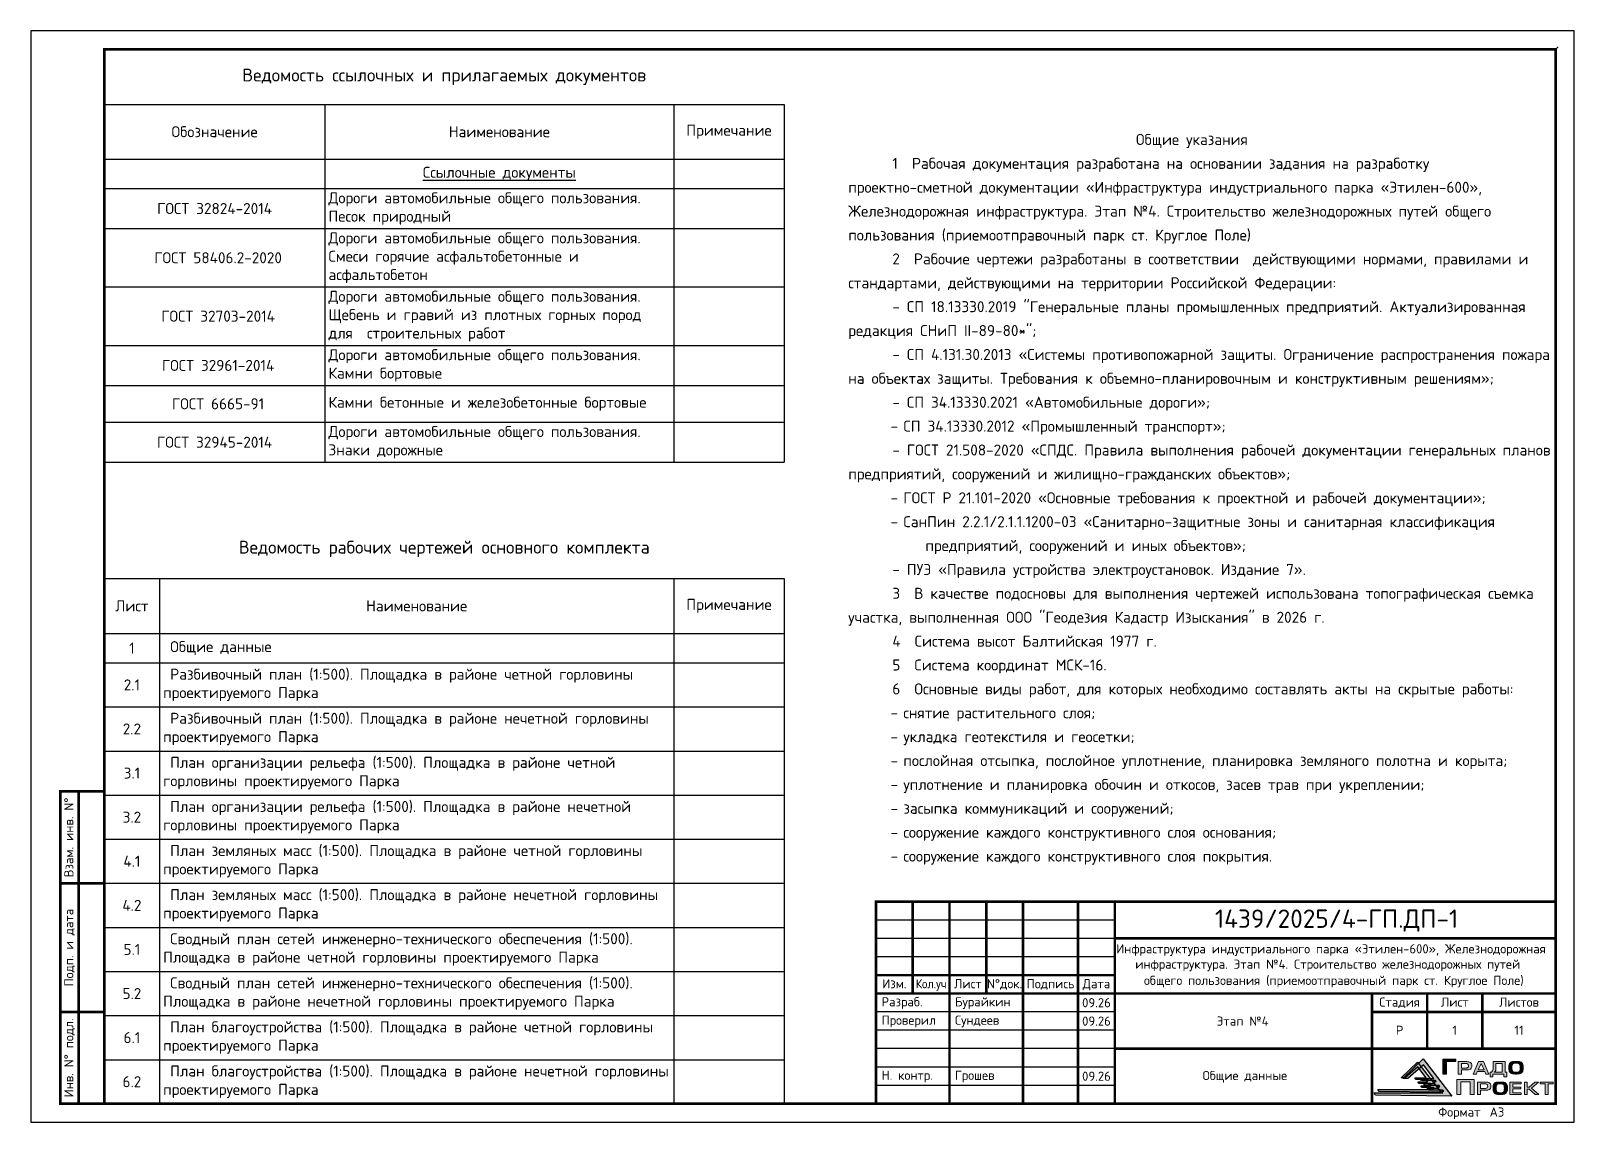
# Paper-space layout 'л.1_ОД' of a CAD drawing. Header units: metres, sheet in millimetres. Extents: x 0 to 420, y 0 to 297.
import ezdxf
from ezdxf.enums import TextEntityAlignment as Align

# ---------------------------------------------------------------- set-up
doc = ezdxf.new("R2010")
doc.units = ezdxf.units.M
doc.layers.add('_Рамка-текст', color=7, linetype='Continuous')
doc.layers.add('ПП_Рамка_ДинамическийФормат', color=7, linetype='Continuous')
doc.layers.add('Текст', color=7, linetype='Continuous', lineweight=30)
doc.styles.add('ISOCPEUR', font='isocpeur.ttf')
doc.styles.add('СПДС', font='isocpeur.ttf')
doc.styles.add('СПДС 2.5', font='isocpeur.ttf', dxfattribs={"width": 0.8, "height": 2.5})

# ---------------------------------------------------------------- blocks, each defined once
blk = doc.blocks.new('*U175')
at = {"layer": 'ПП_Рамка_ДинамическийФормат', "linetype": 'Continuous', "lineweight": 30, "true_color": 0x0c6001}
h = blk.add_hatch(color=88, dxfattribs=at)
h.dxf.hatch_style = 1
h.paths.add_polyline_path([(373.4, 11.89), (378.95, 17.21), (386.72, 7.1), (365.95, 7.34), (365.59, 7.93), (384.24, 7.93), (383.87, 8.41), (384.5, 8.41), (384.28, 8.69), (380.46, 8.69), (380.04, 9.24), (383.23, 9.24), (382.86, 9.72), (383.49, 9.73), (383.27, 10), (379.47, 10), (379.04, 10.56), (382.22, 10.56), (381.86, 11.03), (382.48, 11.04), (382.26, 11.33), (378.45, 11.32), (378.02, 11.87), (381.84, 11.88), (378.98, 15.58), (374.72, 11.89)])
at = {"layer": 'ПП_Рамка_ДинамическийФормат', "linetype": 'Continuous', "lineweight": 0, "true_color": 0x033c8c}
h = blk.add_hatch(color=156, dxfattribs=at)
h.dxf.hatch_style = 1
h.paths.add_polyline_path([(384.23, 13.1), (385.23, 13.1), (385.23, 16.53), (387.8, 16.53), (387.8, 17.14), (384.23, 17.14)])
at = {"layer": 'ПП_Рамка_ДинамическийФормат', "linetype": 'Continuous', "lineweight": 30, "true_color": 0x033c8c}
h = blk.add_hatch(color=156, dxfattribs=at)
h.dxf.hatch_style = 1
h.paths.add_polyline_path([(372.93, 12.05), (377.41, 16.35), (383.69, 8.19), (366.92, 8.38), (366.62, 8.85), (381.68, 8.85), (381.39, 9.24), (381.89, 9.24), (381.72, 9.47), (378.63, 9.47), (378.29, 9.91), (380.87, 9.91), (380.57, 10.3), (381.08, 10.3), (380.9, 10.53), (377.83, 10.53), (377.48, 10.98), (380.05, 10.98), (379.76, 11.36), (380.26, 11.36), (380.08, 11.6), (377.01, 11.59), (376.66, 12.04), (379.74, 12.04), (377.44, 15.03), (374, 12.05)])
at = {"layer": 'ПП_Рамка_ДинамическийФормат', "linetype": 'Continuous', "lineweight": 0, "true_color": 0x033c8c}
h = blk.add_hatch(color=156, dxfattribs=at)
h.dxf.hatch_style = 1
h.paths.add_polyline_path([(391.81, 16.19, 0.129761), (390.77, 16.46), (388.48, 16.46), (388.48, 13.1), (389.33, 13.1), (389.33, 14.21), (390.8, 14.21, 0.148195), (391.76, 14.43, 0.229809), (392.12, 15.01), (392.12, 15.6, 0.271278)])
h.paths.add_polyline_path([(389.32, 15.95), (390.58, 15.95, -0.094959), (390.98, 15.88, -0.198887), (391.19, 15.68, -0.099141), (391.26, 15.31, -0.182798), (391.11, 14.9, -0.188884), (390.82, 14.74, -0.015492), (390.55, 14.72), (389.32, 14.72)], flags=16)
h.paths.add_polyline_path([(395.32, 16.48), (394.01, 16.48), (392.49, 13.1), (393.39, 13.1), (393.65, 13.79), (395.68, 13.79), (395.99, 13.1), (396.83, 13.1)])
h.paths.add_polyline_path([(394.67, 15.96), (395.5, 14.23), (393.87, 14.23)], flags=16)
h.paths.add_polyline_path([(401.21, 16.47), (397.94, 16.47), (397.94, 14.64, -0.224), (397.59, 13.73), (397.48, 13.62), (397.13, 13.62), (397.13, 12.35), (397.83, 12.35), (397.83, 13.1), (400.91, 13.1), (400.91, 12.36), (401.64, 12.36), (401.64, 13.62), (401.21, 13.62)])
h.paths.add_polyline_path([(398.73, 15.97), (400.42, 15.97), (400.42, 13.6), (398.33, 13.6), (398.34, 13.66), (398.41, 13.69), (398.48, 13.76, 0.193412), (398.73, 14.4)], flags=16)
h.paths.add_polyline_path([(392.77, 11.58), (388.11, 11.58), (388.11, 7.56), (389.13, 7.56), (389.13, 10.93), (391.75, 10.93), (391.75, 7.56), (392.77, 7.56)])
h.paths.add_polyline_path([(397.29, 9.47), (397.29, 10.05, 0.311605), (397.01, 10.64, 0.129761), (395.97, 10.91), (393.68, 10.91), (393.68, 7.56), (394.53, 7.56), (394.53, 8.66), (396, 8.66, 0.148195), (396.96, 8.89, 0.267677)])
h.paths.add_polyline_path([(394.53, 10.41), (395.78, 10.41, -0.094959), (396.19, 10.33, -0.198887), (396.4, 10.13, -0.099141), (396.47, 9.76, -0.182798), (396.32, 9.35, -0.188884), (396.03, 9.2, -0.015492), (395.76, 9.18), (394.53, 9.18)], flags=16)
h.paths.add_polyline_path([(405.51, 9.48), (403.33, 9.48), (403.33, 10.41), (405.61, 10.41), (405.61, 10.91), (402.53, 10.91), (402.53, 7.56), (405.61, 7.56), (405.61, 8.01), (403.33, 8.01), (403.33, 9.04), (405.51, 9.04)])
h.paths.add_polyline_path([(407.25, 10.91), (406.45, 10.91), (406.45, 7.56), (407.25, 7.56), (407.25, 9), (407.73, 9), (409.41, 7.56), (410.42, 7.56), (408.4, 9.26), (410.26, 10.91), (409.28, 10.91), (407.72, 9.5), (407.25, 9.5)])
h.paths.add_polyline_path([(412.96, 10.4), (414.32, 10.4), (414.32, 10.91), (410.79, 10.91), (410.79, 10.4), (412.15, 10.4), (412.15, 7.56), (412.96, 7.56)])
h = blk.add_hatch(color=156, dxfattribs=at)
h.dxf.hatch_style = 1
edge = h.paths.add_edge_path()
edge.add_spline(control_points=[(404.18, 13.1), (404.31, 13.1), (404.55, 13.1), (404.88, 13.12), (405.17, 13.17), (405.43, 13.26), (405.66, 13.35), (405.86, 13.54), (406.04, 13.82), (406.16, 14.32), (406.15, 14.7), (406.14, 14.94), (406.14, 15.1), (406.14, 15.39), (406.04, 15.79), (405.86, 16.07), (405.66, 16.26), (405.43, 16.36), (405.17, 16.45), (404.88, 16.5), (404.55, 16.51), (404.31, 16.51), (404.18, 16.51), (404.05, 16.51), (403.82, 16.51), (403.49, 16.5), (403.2, 16.45), (402.94, 16.36), (402.71, 16.26), (402.51, 16.07), (402.33, 15.79), (402.23, 15.39), (402.23, 15.1), (402.23, 14.94), (402.22, 14.7), (402.21, 14.32), (402.33, 13.82), (402.51, 13.54), (402.71, 13.35), (402.94, 13.26), (403.2, 13.17), (403.49, 13.12), (403.82, 13.1), (404.05, 13.1), (404.18, 13.1)], knot_values=[0, 0, 0, 0, 0.392432, 0.709081, 0.998708, 1.278127, 1.53821, 1.728059, 2.110629, 2.5013, 3.242256, 3.242256, 3.242256, 3.711066, 4.101736, 4.484307, 4.674156, 4.934238, 5.213657, 5.503284, 5.819934, 6.212366, 6.212366, 6.212366, 6.590896, 6.907546, 7.197173, 7.476592, 7.736674, 7.926524, 8.309094, 8.699764, 9.168574, 9.168574, 9.168574, 9.90953, 10.300201, 10.682771, 10.87262, 11.132703, 11.412122, 11.701749, 12.018398, 12.396929, 12.396929, 12.396929, 12.396929], degree=3, periodic=0)
edge = h.paths.add_edge_path(flags=16)
edge.add_spline(control_points=[(403.07, 14.94), (403.07, 14.88), (403.07, 14.8), (403.07, 14.81), (403.07, 14.69), (403.06, 14.48), (403.1, 14.21), (403.14, 14), (403.23, 13.87), (403.29, 13.75), (403.41, 13.68), (403.54, 13.61), (403.7, 13.6), (403.89, 13.59), (404.04, 13.58), (404.15, 13.58), (404.18, 13.58), (404.22, 13.58), (404.32, 13.58), (404.48, 13.59), (404.66, 13.6), (404.83, 13.61), (404.96, 13.68), (405.07, 13.74), (405.14, 13.87), (405.22, 13.99), (405.27, 14.2), (405.31, 14.47), (405.3, 14.69), (405.3, 14.81), (405.3, 14.93), (405.31, 15.14), (405.27, 15.41), (405.23, 15.62), (405.14, 15.75), (405.07, 15.87), (404.96, 15.93), (404.83, 16), (404.66, 16.01), (404.48, 16.02), (404.32, 16.03), (404.22, 16.03), (404.19, 16.03), (404.15, 16.03), (404.05, 16.03), (403.89, 16.02), (403.71, 16.01), (403.54, 16), (403.41, 15.93), (403.3, 15.87), (403.23, 15.75), (403.15, 15.62), (403.1, 15.41), (403.06, 15.14), (403.07, 15), (403.07, 14.94)], knot_values=[0, 0, 0, 0, 1, 2, 3, 4, 5, 6, 7, 8, 9, 10, 11, 12, 13, 14, 15, 16, 17, 18, 19, 20, 21, 22, 23, 24, 25, 26, 27, 28, 29, 30, 31, 32, 33, 34, 35, 36, 37, 38, 39, 40, 41, 42, 43, 44, 45, 46, 47, 48, 49, 50, 51, 52, 53, 53, 53, 53], degree=3, periodic=0)
h = blk.add_hatch(color=156, dxfattribs=at)
h.dxf.hatch_style = 1
edge = h.paths.add_edge_path()
edge.add_spline(control_points=[(399.88, 7.56), (400.01, 7.56), (400.25, 7.56), (400.58, 7.56), (400.87, 7.58), (401.14, 7.67), (401.36, 7.76), (401.57, 7.96), (401.74, 8.23), (401.86, 8.73), (401.85, 9.11), (401.85, 9.36), (401.85, 9.51), (401.85, 9.8), (401.74, 10.21), (401.57, 10.48), (401.36, 10.68), (401.14, 10.77), (400.87, 10.86), (400.58, 10.91), (400.25, 10.91), (400.01, 10.91), (399.88, 10.91), (399.76, 10.91), (399.52, 10.91), (399.2, 10.91), (398.9, 10.86), (398.64, 10.77), (398.41, 10.68), (398.21, 10.48), (398.04, 10.21), (397.93, 9.8), (397.93, 9.51), (397.93, 9.36), (397.92, 9.11), (397.91, 8.73), (398.04, 8.23), (398.21, 7.96), (398.41, 7.76), (398.64, 7.67), (398.9, 7.58), (399.2, 7.56), (399.52, 7.56), (399.76, 7.56), (399.88, 7.56)], knot_values=[0, 0, 0, 0, 0.392432, 0.709081, 0.998708, 1.278127, 1.53821, 1.728059, 2.110629, 2.5013, 3.242256, 3.242256, 3.242256, 3.711066, 4.101736, 4.484307, 4.674156, 4.934238, 5.213657, 5.503284, 5.819934, 6.212366, 6.212366, 6.212366, 6.590896, 6.907546, 7.197173, 7.476592, 7.736674, 7.926524, 8.309094, 8.699764, 9.168574, 9.168574, 9.168574, 9.90953, 10.300201, 10.682771, 10.87262, 11.132703, 11.412122, 11.701749, 12.018398, 12.396929, 12.396929, 12.396929, 12.396929], degree=3, periodic=0)
edge = h.paths.add_edge_path(flags=16)
edge.add_spline(control_points=[(398.77, 9.35), (398.78, 9.3), (398.78, 9.22), (398.78, 9.22), (398.77, 9.11), (398.77, 8.89), (398.81, 8.62), (398.85, 8.41), (398.93, 8.28), (399, 8.16), (399.11, 8.1), (399.24, 8.03), (399.41, 8.02), (399.59, 8), (399.75, 8), (399.85, 8), (399.89, 8), (399.92, 8), (400.03, 8), (400.19, 8), (400.37, 8.01), (400.53, 8.02), (400.66, 8.09), (400.78, 8.16), (400.85, 8.28), (400.93, 8.4), (400.97, 8.61), (401.01, 8.88), (401.01, 9.1), (401, 9.22), (401.01, 9.34), (401.01, 9.55), (400.97, 9.82), (400.93, 10.03), (400.85, 10.16), (400.78, 10.28), (400.67, 10.34), (400.53, 10.42), (400.37, 10.42), (400.19, 10.44), (400.03, 10.44), (399.93, 10.44), (399.89, 10.44), (399.85, 10.44), (399.75, 10.44), (399.59, 10.44), (399.41, 10.42), (399.25, 10.41), (399.11, 10.34), (399, 10.28), (398.93, 10.16), (398.85, 10.03), (398.81, 9.82), (398.77, 9.55), (398.77, 9.41), (398.77, 9.35)], knot_values=[0, 0, 0, 0, 1, 2, 3, 4, 5, 6, 7, 8, 9, 10, 11, 12, 13, 14, 15, 16, 17, 18, 19, 20, 21, 22, 23, 24, 25, 26, 27, 28, 29, 30, 31, 32, 33, 34, 35, 36, 37, 38, 39, 40, 41, 42, 43, 44, 45, 46, 47, 48, 49, 50, 51, 52, 53, 53, 53, 53], degree=3, periodic=0)
at = {"layer": 'ПП_Рамка_ДинамическийФормат'}
blk.add_lwpolyline([(0, 0), (420, 0), (420, 297), (0, 297)], close=True, dxfattribs=at)
at = {"layer": 'ПП_Рамка_ДинамическийФормат', "const_width": 0.7}
for points in [[(20, 5), (415, 5), (415, 292), (20, 292)], [(8, 5), (20, 5), (20, 90), (8, 90)], [(230, 60), (230, 5), (415, 5), (415, 60)]]:
    blk.add_lwpolyline(points, close=True, dxfattribs=at)
for points in [[(13, 5), (13, 90)], [(20, 65), (8, 65)], [(240, 60), (240, 35)], [(250, 60), (250, 5)], [(260, 60), (260, 35)], [(270, 60), (270, 5)], [(285, 60), (285, 5)], [(295, 60), (295, 5)], [(295, 50), (415, 50)], [(295, 40), (230, 40)], [(295, 35), (230, 35)], [(295, 35), (415, 35)], [(365, 35), (365, 5)], [(380, 35), (380, 20)], [(395, 35), (395, 20)], [(20, 30), (8, 30)], [(415, 30), (365, 30)], [(295, 20), (415, 20)]]:
    blk.add_lwpolyline(points, dxfattribs=at)
at = {"layer": 'ПП_Рамка_ДинамическийФормат'}
for points in [[(295, 55), (230, 55)], [(295, 50), (230, 50)], [(295, 45), (230, 45)], [(295, 30), (230, 30)], [(295, 25), (230, 25)], [(295, 20), (230, 20)], [(295, 15), (230, 15)], [(295, 10), (230, 10)]]:
    blk.add_lwpolyline(points, dxfattribs=at)
at = {"layer": 'ПП_Рамка_ДинамическийФормат', "color": 88, "linetype": 'Continuous', "lineweight": 30, "true_color": 0x0c6001}
blk.add_lwpolyline([(373.4, 11.89), (378.95, 17.21), (386.72, 7.1), (365.95, 7.34), (365.59, 7.93), (384.24, 7.93), (383.87, 8.41), (384.5, 8.41), (384.28, 8.69), (380.46, 8.69), (380.04, 9.24), (383.23, 9.24), (382.86, 9.72), (383.49, 9.73), (383.27, 10), (379.47, 10), (379.04, 10.56), (382.22, 10.56), (381.86, 11.03), (382.48, 11.04), (382.26, 11.33), (378.45, 11.32), (378.02, 11.87), (381.84, 11.88), (378.98, 15.58), (374.72, 11.89)], close=True, dxfattribs=at)
at = {"layer": 'ПП_Рамка_ДинамическийФормат', "color": 156, "linetype": 'Continuous', "lineweight": 0, "true_color": 0x033c8c}
blk.add_lwpolyline([(384.23, 13.1), (384.23, 17.14), (387.8, 17.14), (387.8, 16.53), (385.23, 16.53), (385.23, 13.1), (384.23, 13.1)], dxfattribs=at)
at = {"layer": 'ПП_Рамка_ДинамическийФормат', "color": 7, "linetype": 'Continuous', "lineweight": 30, "true_color": 0xffffff}
blk.add_lwpolyline([(372.93, 12.05), (377.41, 16.35), (383.69, 8.19), (366.92, 8.38), (366.62, 8.85), (381.68, 8.85), (381.39, 9.24), (381.89, 9.24), (381.72, 9.47), (378.63, 9.47), (378.29, 9.91), (380.87, 9.91), (380.57, 10.3), (381.08, 10.3), (380.9, 10.53), (377.83, 10.53), (377.48, 10.98), (380.05, 10.98), (379.76, 11.36), (380.26, 11.36), (380.08, 11.6), (377.01, 11.59), (376.66, 12.04), (379.74, 12.04), (377.44, 15.03), (374, 12.05)], close=True, dxfattribs=at)
at = {"layer": 'ПП_Рамка_ДинамическийФормат', "color": 156, "linetype": 'Continuous', "lineweight": 0, "true_color": 0x033c8c}
for points in [[(388.48, 13.1), (388.48, 16.46), (390.77, 16.46, -0.129761), (391.81, 16.19, -0.271278), (392.12, 15.6), (392.12, 15.01, -0.229809), (391.76, 14.43, -0.148195), (390.8, 14.21), (389.33, 14.21), (389.33, 13.1), (388.48, 13.1)], [(397.94, 16.47), (401.21, 16.47), (401.21, 13.62), (401.64, 13.62), (401.64, 12.36), (400.91, 12.36), (400.91, 13.1), (397.83, 13.1), (397.83, 12.35), (397.13, 12.35), (397.13, 13.62), (397.48, 13.62), (397.59, 13.73, 0.224), (397.94, 14.64), (397.94, 16.47)], [(393.68, 7.56), (393.68, 10.91), (395.97, 10.91, -0.129761), (397.01, 10.64, -0.311605), (397.29, 10.05), (397.29, 9.47, -0.267677), (396.96, 8.89, -0.148195), (396, 8.66), (394.53, 8.66), (394.53, 7.56), (393.68, 7.56)]]:
    blk.add_lwpolyline(points, format="xyb", dxfattribs=at)
for points in [[(389.32, 15.95), (390.58, 15.95, -0.094959), (390.98, 15.88, -0.198887), (391.19, 15.68, -0.099141), (391.26, 15.31, -0.182798), (391.11, 14.9, -0.188884), (390.82, 14.74, -0.015492), (390.55, 14.72), (389.32, 14.72), (389.32, 15.95)], [(398.73, 15.97), (400.42, 15.97), (400.42, 13.6), (398.33, 13.6), (398.34, 13.66), (398.41, 13.69), (398.48, 13.76, 0.193412), (398.73, 14.4), (398.73, 15.97)], [(394.53, 10.41), (395.78, 10.41, -0.094959), (396.19, 10.33, -0.198887), (396.4, 10.13, -0.099141), (396.47, 9.76, -0.182798), (396.32, 9.35, -0.188884), (396.03, 9.2, -0.015492), (395.76, 9.18), (394.53, 9.18), (394.53, 10.41)]]:
    blk.add_lwpolyline(points, format="xyb", close=True, dxfattribs=at)
for points in [[(392.49, 13.1), (394.01, 16.48), (395.32, 16.48), (396.83, 13.1), (395.99, 13.1), (395.68, 13.79), (393.65, 13.79), (393.39, 13.1)], [(393.87, 14.23), (395.5, 14.23), (394.67, 15.96), (393.87, 14.23)], [(392.77, 7.56), (392.77, 11.58), (388.11, 11.58), (388.11, 7.56), (389.13, 7.56), (389.13, 10.93), (391.75, 10.93), (391.75, 7.56)], [(402.53, 10.91), (402.53, 7.56), (405.61, 7.56), (405.61, 8.01), (403.33, 8.01), (403.33, 9.04), (405.51, 9.04), (405.51, 9.48), (403.33, 9.48), (403.33, 10.41), (405.61, 10.41), (405.61, 10.91)], [(406.45, 10.91), (407.25, 10.91), (407.25, 9.5), (407.72, 9.5), (409.28, 10.91), (410.26, 10.91), (408.4, 9.26), (410.42, 7.56), (409.41, 7.56), (407.73, 9), (407.25, 9), (407.25, 7.56), (406.45, 7.56)], [(412.15, 7.56), (412.15, 10.4), (410.79, 10.4), (410.79, 10.91), (414.32, 10.91), (414.32, 10.4), (412.96, 10.4), (412.96, 7.56)]]:
    blk.add_lwpolyline(points, close=True, dxfattribs=at)
for points in [[(404.18, 13.1), (404.31, 13.1), (404.55, 13.1), (404.88, 13.12), (405.17, 13.17), (405.43, 13.26), (405.66, 13.35), (405.86, 13.54), (406.04, 13.82), (406.16, 14.32), (406.15, 14.7), (406.14, 14.94), (406.14, 15.1), (406.14, 15.39), (406.04, 15.79), (405.86, 16.07), (405.66, 16.26), (405.43, 16.36), (405.17, 16.45), (404.88, 16.5), (404.55, 16.51), (404.31, 16.51), (404.18, 16.51), (404.05, 16.51), (403.82, 16.51), (403.49, 16.5), (403.2, 16.45), (402.94, 16.36), (402.71, 16.26), (402.51, 16.07), (402.33, 15.79), (402.23, 15.39), (402.23, 15.1), (402.23, 14.94), (402.22, 14.7), (402.21, 14.32), (402.33, 13.82), (402.51, 13.54), (402.71, 13.35), (402.94, 13.26), (403.2, 13.17), (403.49, 13.12), (403.82, 13.1), (404.05, 13.1), (404.18, 13.1)], [(399.88, 7.56), (400.01, 7.56), (400.25, 7.56), (400.58, 7.56), (400.87, 7.58), (401.14, 7.67), (401.36, 7.76), (401.57, 7.96), (401.74, 8.23), (401.86, 8.73), (401.85, 9.11), (401.85, 9.36), (401.85, 9.51), (401.85, 9.8), (401.74, 10.21), (401.57, 10.48), (401.36, 10.68), (401.14, 10.77), (400.87, 10.86), (400.58, 10.91), (400.25, 10.91), (400.01, 10.91), (399.88, 10.91), (399.76, 10.91), (399.52, 10.91), (399.2, 10.91), (398.9, 10.86), (398.64, 10.77), (398.41, 10.68), (398.21, 10.48), (398.04, 10.21), (397.93, 9.8), (397.93, 9.51), (397.93, 9.36), (397.92, 9.11), (397.91, 8.73), (398.04, 8.23), (398.21, 7.96), (398.41, 7.76), (398.64, 7.67), (398.9, 7.58), (399.2, 7.56), (399.52, 7.56), (399.76, 7.56), (399.88, 7.56)]]:
    blk.add_open_spline(points, degree=3, knots=[0, 0, 0, 0, 0.392432, 0.709081, 0.998708, 1.278127, 1.53821, 1.728059, 2.110629, 2.5013, 3.242256, 3.242256, 3.242256, 3.711066, 4.101736, 4.484307, 4.674156, 4.934238, 5.213657, 5.503284, 5.819934, 6.212366, 6.212366, 6.212366, 6.590896, 6.907546, 7.197173, 7.476592, 7.736674, 7.926524, 8.309094, 8.699764, 9.168574, 9.168574, 9.168574, 9.90953, 10.300201, 10.682771, 10.87262, 11.132703, 11.412122, 11.701749, 12.018398, 12.396929, 12.396929, 12.396929, 12.396929], dxfattribs=at)
for points in [[(403.07, 14.94), (403.07, 14.88), (403.07, 14.8), (403.07, 14.81), (403.07, 14.69), (403.06, 14.48), (403.1, 14.21), (403.14, 14), (403.23, 13.87), (403.29, 13.75), (403.41, 13.68), (403.54, 13.61), (403.7, 13.6), (403.89, 13.59), (404.04, 13.58), (404.15, 13.58), (404.18, 13.58), (404.22, 13.58), (404.32, 13.58), (404.48, 13.59), (404.66, 13.6), (404.83, 13.61), (404.96, 13.68), (405.07, 13.74), (405.14, 13.87), (405.22, 13.99), (405.27, 14.2), (405.31, 14.47), (405.3, 14.69), (405.3, 14.81), (405.3, 14.93), (405.31, 15.14), (405.27, 15.41), (405.23, 15.62), (405.14, 15.75), (405.07, 15.87), (404.96, 15.93), (404.83, 16), (404.66, 16.01), (404.48, 16.02), (404.32, 16.03), (404.22, 16.03), (404.19, 16.03), (404.15, 16.03), (404.05, 16.03), (403.89, 16.02), (403.71, 16.01), (403.54, 16), (403.41, 15.93), (403.3, 15.87), (403.23, 15.75), (403.15, 15.62), (403.1, 15.41), (403.06, 15.14), (403.07, 15), (403.07, 14.94)], [(398.77, 9.35), (398.78, 9.3), (398.78, 9.22), (398.78, 9.22), (398.77, 9.11), (398.77, 8.89), (398.81, 8.62), (398.85, 8.41), (398.93, 8.28), (399, 8.16), (399.11, 8.1), (399.24, 8.03), (399.41, 8.02), (399.59, 8), (399.75, 8), (399.85, 8), (399.89, 8), (399.92, 8), (400.03, 8), (400.19, 8), (400.37, 8.01), (400.53, 8.02), (400.66, 8.09), (400.78, 8.16), (400.85, 8.28), (400.93, 8.4), (400.97, 8.61), (401.01, 8.88), (401.01, 9.1), (401, 9.22), (401.01, 9.34), (401.01, 9.55), (400.97, 9.82), (400.93, 10.03), (400.85, 10.16), (400.78, 10.28), (400.67, 10.34), (400.53, 10.42), (400.37, 10.42), (400.19, 10.44), (400.03, 10.44), (399.93, 10.44), (399.89, 10.44), (399.85, 10.44), (399.75, 10.44), (399.59, 10.44), (399.41, 10.42), (399.25, 10.41), (399.11, 10.34), (399, 10.28), (398.93, 10.16), (398.85, 10.03), (398.81, 9.82), (398.77, 9.55), (398.77, 9.41), (398.77, 9.35)]]:
    blk.add_open_spline(points, degree=3, dxfattribs=at)
at = {"layer": 'ПП_Рамка_ДинамическийФормат'}
blk.add_point((415.5, 292.5), dxfattribs=at)
at = {"layer": 'ПП_Рамка_ДинамическийФормат', "style": 'ISOCPEUR'}
for s, p in [('Взам. инв. N%%D', (12.33, 77.5)), ('Подп. и дата', (12.33, 47.5)), ('Инв. N%%D подл.', (12.33, 17.5))]:
    blk.add_text(s, height=2.5, rotation=90, dxfattribs=at).set_placement(p, align=Align.BOTTOM_CENTER)
at = {"layer": 'ПП_Рамка_ДинамическийФормат', "style": 'СПДС'}
for s, p in [('Изм.', (235, 35.67)), ('Лист', (255, 35.67)), ('N%%Dдок.', (265, 35.67)), ('Подпись', (277.5, 35.67)), ('Дата', (290, 35.67)), ('Стадия', (372.5, 30.67)), ('Лист', (387.5, 30.67)), ('Листов', (405, 30.67))]:
    blk.add_text(s, height=2.5, dxfattribs=at).set_placement(p, align=Align.BOTTOM_CENTER)
at = {"layer": 'ПП_Рамка_ДинамическийФормат', "style": 'СПДС', "width": 0.9}
blk.add_text('Кол.уч', height=2.5, dxfattribs=at).set_placement((245, 35.67), align=Align.BOTTOM_CENTER)
at = {"layer": 'ПП_Рамка_ДинамическийФормат', "style": 'ISOCPEUR'}
blk.add_text('Формат', height=2.5, dxfattribs=at).set_placement((383, 1.5))
at = {"layer": 'ПП_Рамка_ДинамическийФормат', "style": 'СПДС', "flags": 4}
for tag, height, p in [('ШИФР', 5, (355, 55)), ('ОБЪЕКТ', 2.5, (355, 42.5)), ('ПОДОБЪЕКТ', 2.5, (330, 27.5)), ('СТАДИЯ', 2.5, (372.5, 25)), ('ЛИСТ', 2.5, (387.5, 25)), ('ЛИСТОВ', 2.5, (405, 25)), ('ЧЕРТЕЖ', 2.5, (330, 12.5))]:
    blk.add_attdef(tag, text='', height=height, dxfattribs=at).set_placement(p, align=Align.MIDDLE_CENTER)
at = {"layer": 'ПП_Рамка_ДинамическийФормат', "style": 'СПДС'}
for tag, p, flags in [('СПЕЦ_1', (231.5, 31.5), 12), ('ФАМИЛИЯ_1', (251.5, 31.5), 4), ('СПЕЦ_2', (231.5, 26.5), 12), ('ФАМИЛИЯ_2', (251.5, 26.5), 4), ('СПЕЦ_3', (231.5, 21.5), 12), ('ФАМИЛИЯ_3', (251.5, 21.5), 4), ('СПЕЦ_4', (231.5, 16.5), 12), ('ФАМИЛИЯ_4', (251.5, 16.5), 4), ('СПЕЦ_5', (231.5, 11.5), 12), ('ФАМИЛИЯ_5', (251.5, 11.5), 4), ('СПЕЦ_6', (231.5, 6.5), 12), ('ФАМИЛИЯ_6', (251.5, 6.5), 4)]:
    blk.add_attdef(tag, p, '', height=2.5, dxfattribs=dict(at, flags=flags))
blk.add_attdef('ФОРМАТ', (397, 1.5), '', height=2.5, dxfattribs=at)
blk = doc.blocks.new('*T371')
at = {"layer": 'Текст', "color": 0, "lineweight": -2, "transparency": 16777216}
for p, q in [((0, -16), (15, -16)), ((0, -16), (0, -159)), ((15, -16), (15, -159)), ((155, -16), (155, -159)), ((185, -16), (185, -159)), ((0, -31), (185, -31)), ((0, -39), (185, -39)), ((0, -51), (185, -51)), ((0, -63), (185, -63)), ((0, -75), (185, -75)), ((0, -87), (185, -87)), ((0, -99), (185, -99)), ((0, -111), (185, -111)), ((0, -123), (185, -123)), ((0, -135), (185, -135)), ((0, -147), (185, -147)), ((0, -159), (185, -159))]:
    blk.add_line(p, q, dxfattribs=at)
at = {"layer": 'Текст', "color": 0, "linetype": 'ByBlock', "lineweight": -2, "transparency": 16777216}
blk.add_line((15, -16), (185, -16), dxfattribs=at)
at = {"layer": 'Текст', "color": 0, "transparency": 16777216, "attachment_point": 5, "style": 'ISOCPEUR'}
for s, insert, char_height, width in [('{\\C256;Ведомость рабочих чертежей основного комплекта}', (92.5, -8), 3.5, 184.88), ('Лист', (7.5, -23.5), 3, 14.88), ('Наименование', (85, -23.5), 3, 139.88), ('Примечание', (170, -23.5), 3, 29.88)]:
    blk.add_mtext(s, dxfattribs=dict(at, insert=insert, char_height=char_height, width=width))
at = {"layer": 'Текст', "transparency": 16777216, "char_height": 3, "style": 'ISOCPEUR'}
for s, insert, width, attachment_point in [('1', (7.5, -35), 14.94, 5), (' Общие данные', (16, -35), 138, 4), (' Разбивочный план (1:500). Площадка в районе четной горловины проектируемого Парка', (16, -45), 138, 4), ('2.1', (7.5, -45), 14.94, 5), (' Разбивочный план (1:500). Площадка в районе нечетной горловины проектируемого Парка', (16, -57), 138, 4), ('2.2', (7.5, -57), 14.94, 5), (' План организации рельефа (1:{\\C7;500}). Площадка в районе четной горловины проектируемого Парка', (16, -69), 138, 4), ('3.1', (7.5, -69), 14.94, 5), ('3.2', (7.5, -81), 14.94, 5), (' План организации рельефа (1:{\\C7;500}). Площадка в районе нечетной горловины проектируемого Парка', (16, -81), 138, 4), ('4.1', (7.5, -93), 14.94, 5), (' План земляных масс (1:500). Площадка в районе четной горловины проектируемого Парка', (16, -93), 138, 4), (' План земляных масс (1:500). Площадка в районе нечетной горловины проектируемого Парка', (16, -105), 138, 4), ('4.2', (7.5, -105), 14.94, 5), (' Сводный план сетей инженерно-технического обеспечения (1:500). Площадка в районе четной горловины проектируемого Парка', (16, -117), 138, 4), ('5.1', (7.5, -117), 14.94, 5), (' Сводный план сетей инженерно-технического обеспечения (1:500). Площадка в районе нечетной горловины проектируемого Парка', (16, -129), 138, 4), ('5.2', (7.5, -129), 14.94, 5), (' План благоустройства (1:500). Площадка в районе четной горловины проектируемого Парка', (16, -141), 138, 4), ('6.1', (7.5, -141), 14.94, 5), (' План благоустройства (1:500). Площадка в районе нечетной горловины проектируемого Парка', (16, -153), 138, 4), ('6.2', (7.5, -153), 14.94, 5)]:
    blk.add_mtext(s, dxfattribs=dict(at, insert=insert, width=width, attachment_point=attachment_point))
blk = doc.blocks.new('*T372')
at = {"layer": 'Текст', "color": 0, "lineweight": -2, "transparency": 16777216}
for p, q in [((0, -15), (60, -15)), ((0, -15), (0, -112.4)), ((60, -15), (60, -112.4)), ((155, -15), (155, -112.4)), ((185, -15), (185, -112.4)), ((0, -29.9), (185, -29.9)), ((0, -37.9), (185, -37.9)), ((0, -48.8), (185, -48.8)), ((0, -64.7), (185, -64.7)), ((0, -80.6), (185, -80.6)), ((0, -91.5), (185, -91.5)), ((0, -101.5), (185, -101.5)), ((0, -112.4), (185, -112.4))]:
    blk.add_line(p, q, dxfattribs=at)
at = {"layer": 'Текст', "color": 0, "linetype": 'ByBlock', "lineweight": -2, "transparency": 16777216}
blk.add_line((60, -15), (185, -15), dxfattribs=at)
at = {"layer": 'Текст', "color": 0, "transparency": 16777216, "attachment_point": 5, "style": 'ISOCPEUR'}
for s, insert, char_height, width in [('{\\fISOCPEUR|b0|i0|c204|p34;Ведомость ссылочных и прилагаемых документов}', (92.5, -7.5), 3.5, 184.88), ('{\\C7;Обозначение}', (30, -22.45), 3, 59.88), ('{\\C7;Наименование}', (107.5, -22.45), 3, 94.88), ('{\\C7;Примечание}', (170, -22.45), 3, 29.88)]:
    blk.add_mtext(s, dxfattribs=dict(at, insert=insert, char_height=char_height, width=width))
at = {"layer": 'Текст', "transparency": 16777216, "char_height": 3, "style": 'ISOCPEUR'}
for s, insert, width, attachment_point in [('{\\L\\C7;Ссылочные документы}', (107.5, -33.9), 94.94, 5), ('ГОСТ 32824-2014', (30, -43.35), 59.94, 5), ('Дороги автомобильные общего пользования. Песок природный', (61, -43.35), 93, 4), ('Дороги автомобильные общего пользования. Смеси горячие асфальтобетонные и асфальтобетон', (61, -56.75), 93, 4), (' ГОСТ 58406.2-2020', (30, -56.75), 59.94, 5), ('Дороги автомобильные общего пользования. Щебень и гравий из плотных горных пород для  строительных работ ', (61, -72.65), 93, 4), (' ГОСТ 32703-2014', (30, -72.65), 59.94, 5), ('Дороги автомобильные общего пользования. Камни бортовые', (61, -86.05), 93, 4), (' ГОСТ 32961-2014', (30, -86.05), 59.94, 5), (' ГОСТ 6665-91', (30, -96.5), 59.94, 5), ('Камни бетонные и железобетонные бортовые', (61, -96.5), 93, 4), ('Дороги автомобильные общего пользования. Знаки дорожные', (61, -106.95), 93, 4), ('ГОСТ 32945-2014', (30, -106.95), 59.94, 5)]:
    blk.add_mtext(s, dxfattribs=dict(at, insert=insert, width=width, attachment_point=attachment_point))

psp = doc.layouts.new('л.1_ОД')

# ---------------------------------------------------------------- block references
for name, p in [('*T372', (20, 292)), ('*T371', (20, 164))]:
    psp.add_blockref(name, p)
at = {"layer": 'ПП_Рамка_ДинамическийФормат'}
ref = psp.add_blockref('*U175', (0, 0), dxfattribs=at)
ref.add_attrib('ШИФР_001', '1439/2025/4-ГП.ДП-1', (322.25, 52.88), dxfattribs={"height": 5, "style": 'СПДС', "flags": 4})
ref.add_attrib('ОБЪЕКТ_001', 'Инфраструктура индустриального парка «Этилен-600», Железнодорожная', (295.38, 45.92), dxfattribs={"height": 2.5, "style": 'СПДС', "flags": 4})
ref.add_attrib('ПОДОБЪЕКТ_001', 'Этап №4', (322.75, 26.25), dxfattribs={"height": 2.5, "style": 'СПДС', "flags": 4})
ref.add_attrib('ЧЕРТЕЖ_001', 'Общие данные', (318.88, 11.44), dxfattribs={"height": 2.5, "style": 'СПДС', "flags": 4})
ref.add_attrib('СТАДИЯ', 'Р', dxfattribs={"height": 2.5, "style": 'СПДС', "flags": 4}).set_placement((372.5, 25), align=Align.MIDDLE_CENTER)
ref.add_attrib('ЛИСТ', '1', dxfattribs={"height": 2.5, "style": 'СПДС', "flags": 4}).set_placement((387.5, 25), align=Align.MIDDLE_CENTER)
ref.add_attrib('ЛИСТОВ', '11', dxfattribs={"height": 2.5, "style": 'СПДС', "flags": 4}).set_placement((405, 25), align=Align.MIDDLE_CENTER)
ref.add_attrib('ФОРМАТ', 'А3', (397, 1.5), dxfattribs={"height": 2.5, "style": 'СПДС'})
ref.add_attrib('СПЕЦ_1', 'Разраб.', (231.5, 31.5), dxfattribs={"height": 2.5, "style": 'СПДС', "flags": 12})
ref.add_attrib('СПЕЦ_2', 'Проверил', (231.5, 26.5), dxfattribs={"height": 2.5, "style": 'СПДС', "flags": 12})
ref.add_attrib('СПЕЦ_5', 'Н. контр.', (231.5, 11.5), dxfattribs={"height": 2.5, "style": 'СПДС', "flags": 12})
ref.add_attrib('ФАМИЛИЯ_1', 'Бурайкин', (251.5, 31.5), dxfattribs={"height": 2.5, "style": 'СПДС', "flags": 4})
ref.add_attrib('ФАМИЛИЯ_2', 'Сундеев', (251.5, 26.5), dxfattribs={"height": 2.5, "style": 'СПДС', "flags": 4})
ref.add_attrib('ФАМИЛИЯ_5', 'Грошев', (251.5, 11.5), dxfattribs={"height": 2.5, "style": 'СПДС', "flags": 4})
ref.add_attrib('ОБЪЕКТ_002', 'инфраструктура. Этап №4. Строительство железнодорожных путей', (300.56, 41.75), dxfattribs={"height": 2.5, "style": 'СПДС'})
ref.add_attrib('ОБЪЕКТ_003', 'общего пользования (приемоотправочный парк ст. Круглое Поле)', (302.94, 37.33), dxfattribs={"height": 2.5, "style": 'СПДС'})

# ---------------------------------------------------------------- texts
at = {"layer": '_Рамка-текст', "char_height": 2.5, "width": 10, "attachment_point": 5, "line_spacing_factor": 1.1, "style": 'СПДС 2.5'}
for insert in [(290, 32.5), (290, 27.5), (290, 12.5)]:
    psp.add_mtext('{\\W1;09.26}', dxfattribs=dict(at, insert=insert))
at = {"layer": 'Текст', "insert": (222.45, 268.94), "char_height": 3, "width": 191.6637, "attachment_point": 1, "line_spacing_factor": 1.3, "style": 'ISOCPEUR'}
psp.add_mtext('                                         Общие указания\\P\\pi12;1  Рабочая документация разработана на основании задания на разработку проектно-сметной документации «Инфраструктура индустриального парка «Этилен-600», Железнодорожная инфраструктура. Этап №4. Строительство железнодорожных путей общего пользования (приемоотправочный парк ст. Круглое Поле)\\P2  Рабочие чертежи разработаны в соответствии  действующими нормами, правилами и стандартами, действующими на территории Российской Федерации:\\P- СП 18.13330.2019 "Генеральные планы промышленных предприятий. Актуализированная редакция СНиП II-89-80*";\\P- СП 4.131.30.2013 «Системы противопожарной защиты. Ограничение распространения пожара на объектах защиты. Требования к объемно-планировочным и конструктивным решениям»;\\P- СП 34.13330.2021 «Автомобильные дороги»;\\P\\pi-9.48,l21,t15;-^IСП 34.13330.2012 «Промышленный транспорт»;\\P\\pi12,l0,tz;- ГОСТ 21.508-2020 «СПДС. Правила выполнения рабочей документации генеральных планов предприятий, сооружений и жилищно-гражданских объектов»;\\P\\pi-9.48,l21,t15;-^IГОСТ Р 21.101-2020 «Основные требования к проектной и рабочей документации»;\\P-^IСанПин 2.2.1/2.1.1.1200-03 «Санитарно-защитные зоны и санитарная классификация \\P\\pi0,t12,15;предприятий, сооружений и иных объектов»;\\P\\pi12,l0,tz;- ПУЭ «Правила устройства электроустановок. Издание 7».\\P3  В качестве подосновы для выполнения чертежей использована топографическая съемка участка, выполненная ООО "Геодезия Кадастр Изыскания" в 2026 г.\\P4  Система высот Балтийская 1977 г.\\P5  Система координат МСК-16.\\P6  Основные виды работ, для которых необходимо составлять акты на скрытые работы:\\P\\pi-9.48,l21,t15;-^Iснятие растительного слоя;\\P-^Iукладка геотекстиля и геосетки;\\P-^Iпослойная отсыпка, послойное уплотнение, планировка земляного полотна и корыта;\\P-^Iуплотнение и планировка обочин и откосов, засев трав при укреплении; \\P-^Iзасыпка коммуникаций и сооружений;\\P-^Iсооружение каждого конструктивного слоя основания;\\P-^Iсооружение каждого конструктивного слоя покрытия.', dxfattribs=at)

doc.saveas('drawing.dxf')
